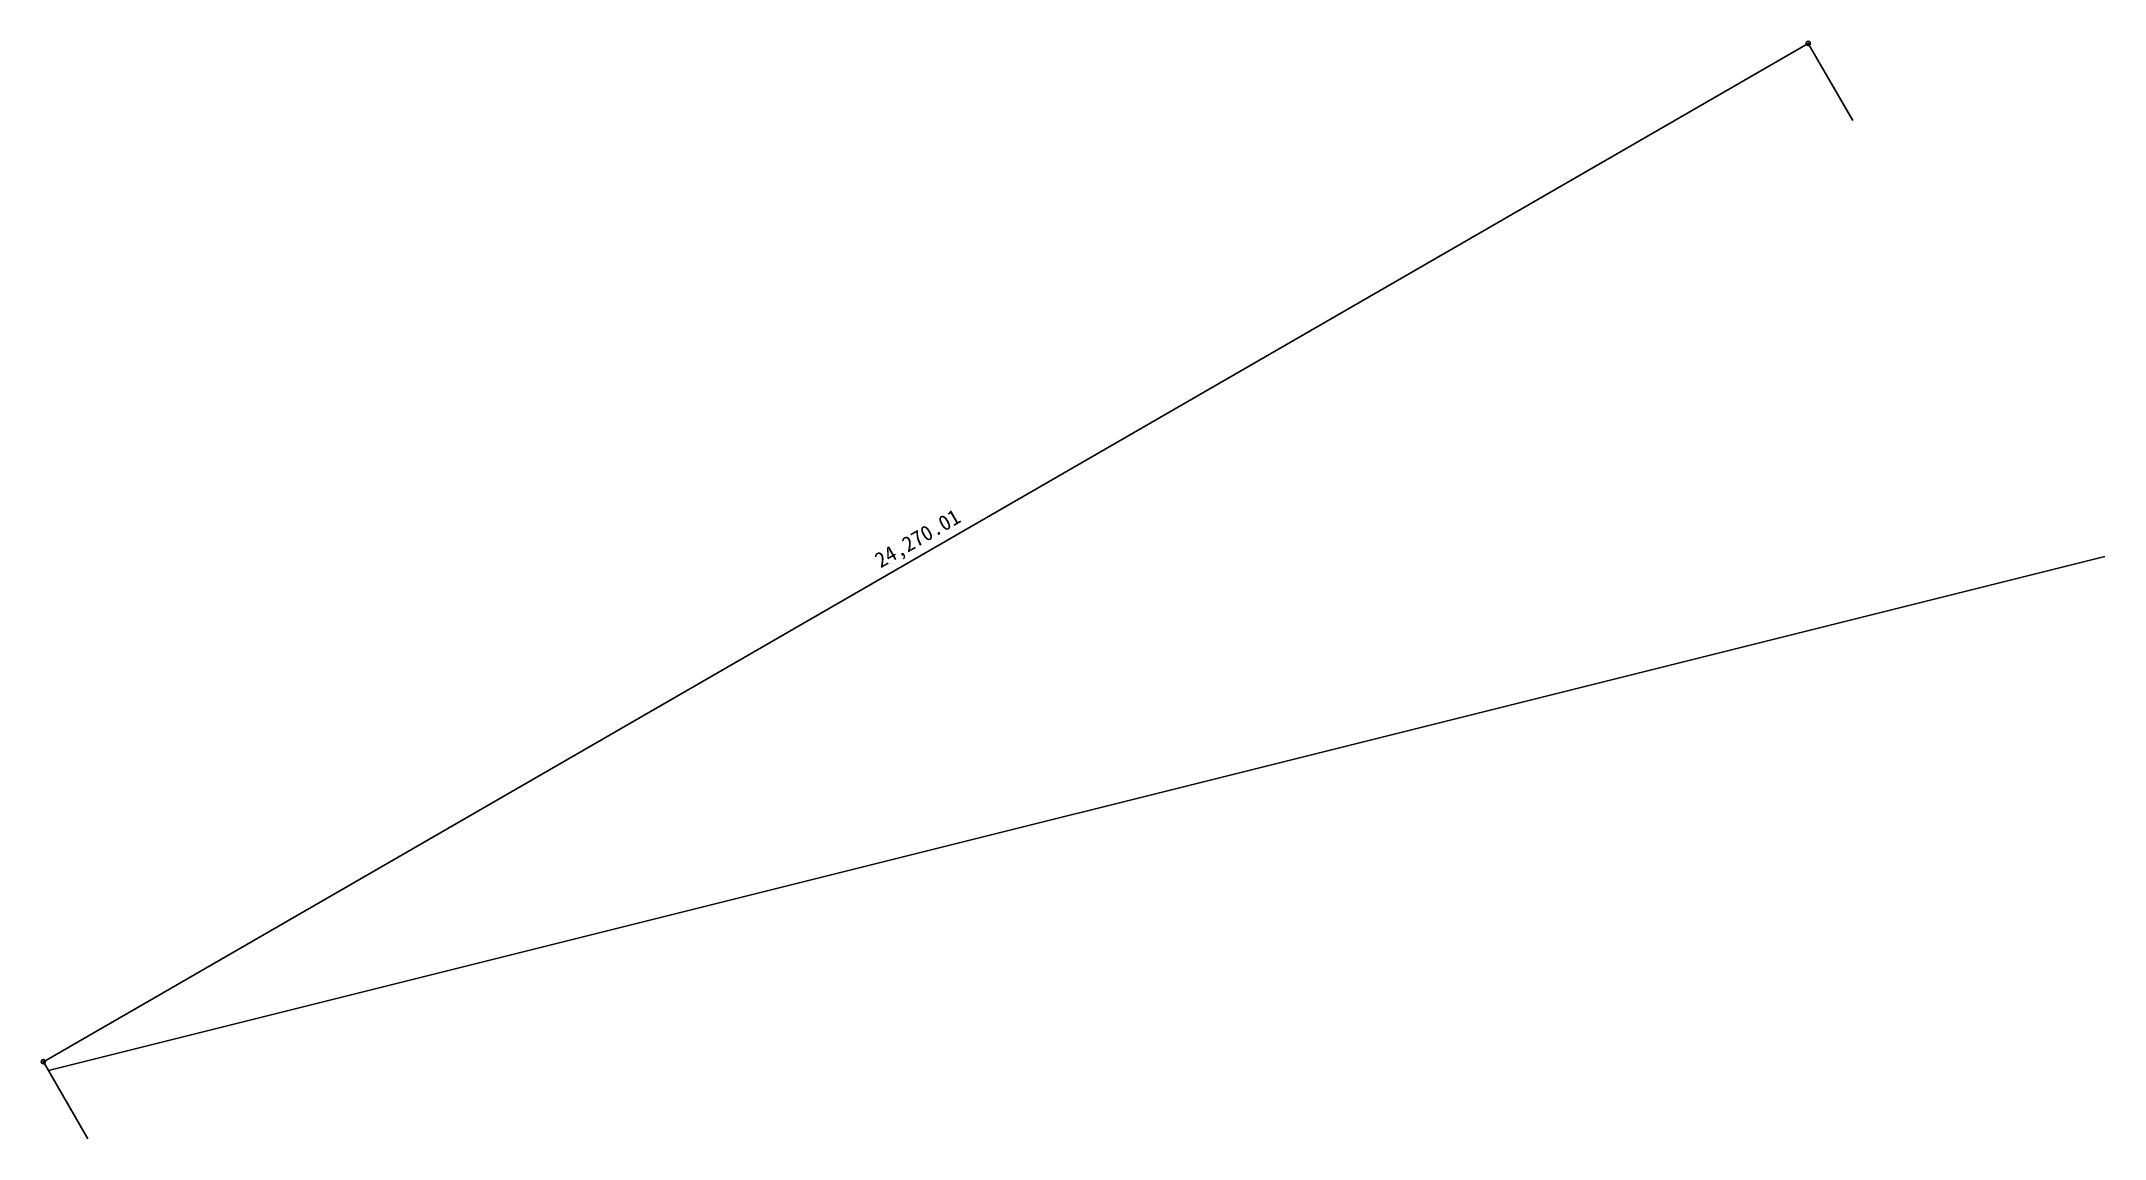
# Model space of a CAD drawing. Units: millimetres at full size, sheet at 1:100. Extents: x -15636 to 8939, y -16549 to -3471.
import ezdxf
from ezdxf.enums import TextEntityAlignment as Align

# ---------------------------------------------------------------- set-up
doc = ezdxf.new("R2010")
doc.units = ezdxf.units.MM
doc.header["$LTSCALE"] = 100
doc.header["$PDMODE"] = 32
doc.header["$PDSIZE"] = 50
doc.layers.add('0-0', color=4, linetype='Continuous')
doc.styles.add('ＭＳ ゴシック', font='')
doc.styles.get('ＭＳ ゴシック').set_extended_font_data('MS Gothic')

msp = doc.modelspace()

# ---------------------------------------------------------------- linework, layer by layer
at = {"layer": '0-0'}
for p, q in [((-15611.1, -15630.7), (5407.4, -3495.7)), ((5407.4, -3495.7), (5937.6, -4414.1)), ((-15611.1, -15630.7), (-15080.8, -16549.1))]:
    msp.add_line(p, q, dxfattribs=at)
at = {"layer": '0-0', "color": 7}
msp.add_line((-15551, -15734.7), (8938.8, -9612.2), dxfattribs=at)
at = {"layer": '0-0'}
for p in [(5407.4, -3495.7), (-15611.1, -15630.7)]:
    msp.add_point(p, dxfattribs=at)

# ---------------------------------------------------------------- texts
at = {"layer": '0-0', "style": 'ＭＳ ゴシック'}
msp.add_text('24,270.01', height=183.3, rotation=30, dxfattribs=at).set_placement((-5614, -9801.1), align=Align.BOTTOM_LEFT)

doc.saveas('drawing.dxf')
